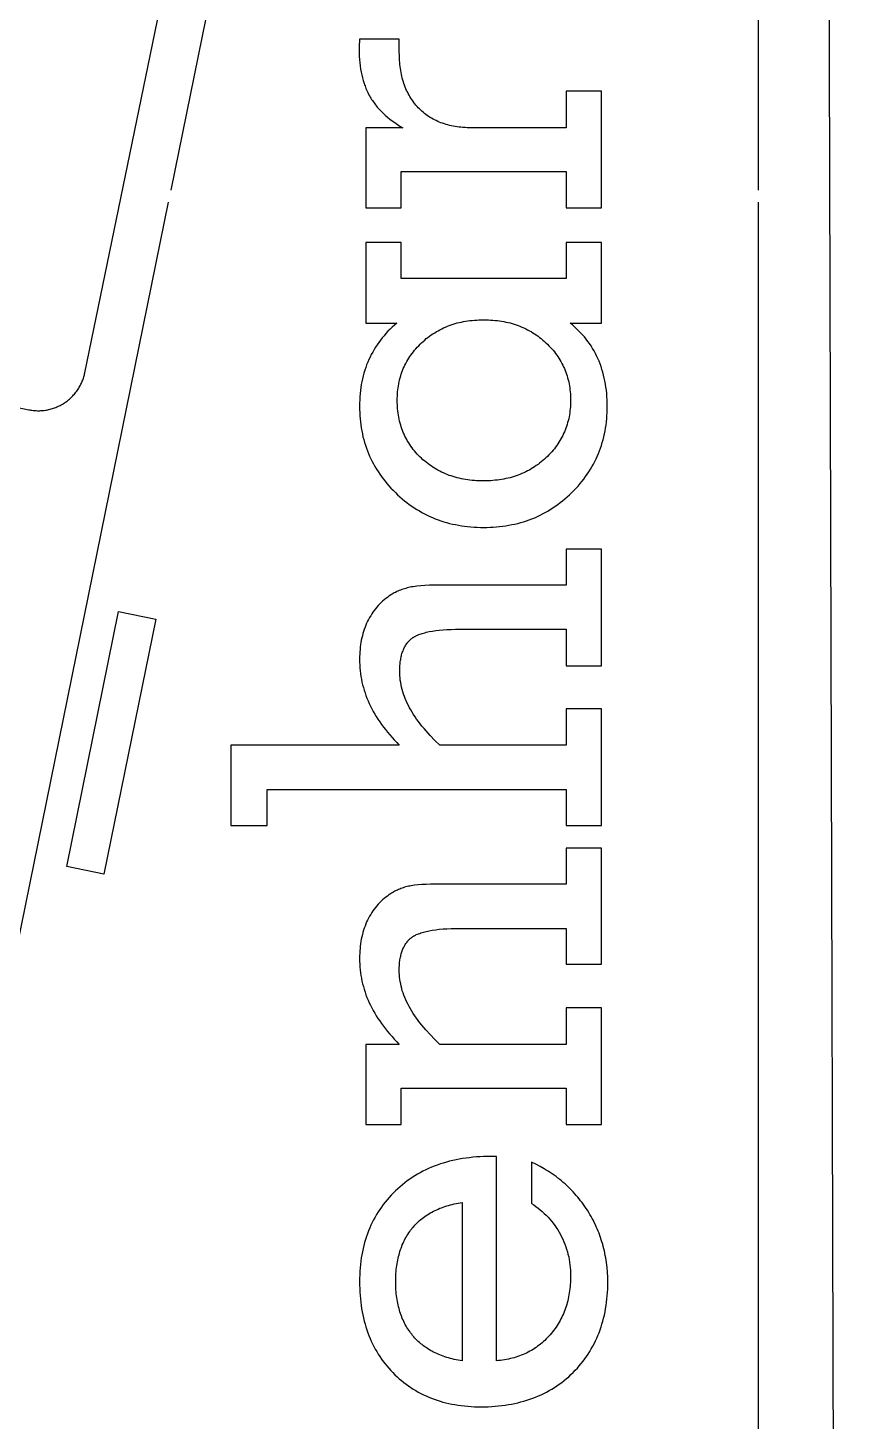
# Model space of a CAD drawing. Extents: x -2485 to -2143, y -68 to 535.
# Drawn here: x -2211.4 to -2142.6, y 238.8 to 356.3 of the extents above; entities that cross this region are included whole.
import ezdxf

# ---------------------------------------------------------------- set-up
doc = ezdxf.new("R2010")
doc.units = 0
doc.layers.add('Contorno', color=5, linetype='Continuous', true_color=0x0000ff)
doc.layers.add('Linha', color=1, linetype='Continuous')

msp = doc.modelspace()

# ---------------------------------------------------------------- linework, layer by layer
at = {"color": 7}
msp.add_lwpolyline([(-2482.28, 531.65), (-2146.82, 534.7, -0.416045), (-2144.29, 532.21), (-2142.6, -62.53, -0.412384), (-2145.07, -65.04), (-2480.54, -68.09, -0.416045), (-2483.06, -65.6), (-2484.75, 529.14, -0.412384)], format="xyb", close=True, dxfattribs=at)
at = {"layer": 'Contorno'}
for points in [[(-2149.75, 342.64), (-2149.76, 527.79)], [(-2168.05, 496.3), (-2199.35, 342.64)], [(-2216.28, 325.15), (-2211.32, 324.12), (-2211.23, 324.11), (-2211.14, 324.09), (-2211.06, 324.08), (-2210.96, 324.07), (-2210.87, 324.06), (-2210.78, 324.05), (-2210.69, 324.05), (-2210.59, 324.04), (-2210.5, 324.04), (-2210.4, 324.04), (-2210.31, 324.05), (-2210.21, 324.05), (-2210.11, 324.06), (-2210.02, 324.07), (-2209.92, 324.09), (-2209.82, 324.1), (-2209.72, 324.12), (-2209.63, 324.14), (-2209.53, 324.16), (-2209.43, 324.19), (-2209.33, 324.22), (-2209.24, 324.25), (-2209.14, 324.28), (-2209.04, 324.32), (-2208.95, 324.36), (-2208.86, 324.4), (-2208.76, 324.44), (-2208.67, 324.49), (-2208.58, 324.54), (-2208.49, 324.59), (-2208.4, 324.64), (-2208.31, 324.7), (-2208.23, 324.76), (-2208.14, 324.82), (-2208.06, 324.88), (-2207.98, 324.95), (-2207.9, 325.01), (-2207.82, 325.08), (-2207.75, 325.15), (-2207.68, 325.22), (-2207.6, 325.3), (-2207.54, 325.37), (-2207.47, 325.45), (-2207.4, 325.53), (-2207.34, 325.6), (-2207.28, 325.68), (-2207.22, 325.77), (-2207.17, 325.85), (-2207.11, 325.93), (-2207.06, 326.02), (-2207.01, 326.1), (-2206.97, 326.19), (-2206.92, 326.27), (-2206.88, 326.36), (-2206.84, 326.45), (-2206.81, 326.53), (-2206.77, 326.62), (-2206.74, 326.71), (-2206.71, 326.8), (-2206.68, 326.89), (-2206.66, 326.97), (-2206.63, 327.06), (-2206.61, 327.15), (-2206.6, 327.23), (-2198.78, 365.18)], [(-2199.55, 341.64), (-2229.36, 195.27)], [(-2149.74, 195.27), (-2149.75, 341.64)]]:
    msp.add_lwpolyline(points, dxfattribs=at)
msp.add_lwpolyline([(-2208.12, 285.6), (-2203.74, 307.11), (-2200.6, 306.47), (-2204.98, 284.96)], close=True, dxfattribs=at)
at = {"layer": 'Linha'}
for points in [[(-2183.42, 355.19), (-2183.43, 354.93), (-2183.45, 354.67), (-2183.45, 354.58), (-2183.45, 354.5), (-2183.45, 354.21), (-2183.44, 353.93), (-2183.42, 353.65), (-2183.4, 353.38), (-2183.37, 353.12), (-2183.33, 352.86), (-2183.28, 352.6), (-2183.23, 352.36), (-2183.17, 352.12), (-2183.11, 351.88), (-2183.03, 351.65), (-2182.99, 351.54), (-2182.95, 351.43), (-2182.91, 351.32), (-2182.87, 351.21), (-2182.82, 351.1), (-2182.77, 351), (-2182.72, 350.89), (-2182.67, 350.79), (-2182.62, 350.69), (-2182.56, 350.59), (-2182.51, 350.49), (-2182.45, 350.39), (-2182.39, 350.3), (-2182.32, 350.2), (-2182.26, 350.11), (-2182.19, 350.01), (-2182.12, 349.92), (-2182.05, 349.83), (-2181.98, 349.74), (-2181.91, 349.65), (-2181.83, 349.56), (-2181.75, 349.47), (-2181.67, 349.39), (-2181.59, 349.3), (-2181.42, 349.13), (-2181.24, 348.96), (-2181.05, 348.8), (-2180.86, 348.64), (-2180.65, 348.49), (-2180.44, 348.34), (-2180.22, 348.19), (-2180, 348.05), (-2179.76, 347.91), (-2182.88, 347.91), (-2182.88, 341.14), (-2179.89, 341.14), (-2179.89, 344.22), (-2165.98, 344.22), (-2165.98, 341.14), (-2162.99, 341.14), (-2162.99, 350.98), (-2165.98, 350.98), (-2165.98, 347.91), (-2173.98, 347.91), (-2174.15, 347.91), (-2174.33, 347.91), (-2174.5, 347.92), (-2174.68, 347.93), (-2174.85, 347.95), (-2175.01, 347.97), (-2175.18, 347.99), (-2175.34, 348.01), (-2175.5, 348.04), (-2175.65, 348.07), (-2175.81, 348.11), (-2175.96, 348.15), (-2176.11, 348.19), (-2176.25, 348.23), (-2176.4, 348.28), (-2176.54, 348.33), (-2176.68, 348.39), (-2176.81, 348.44), (-2176.95, 348.51), (-2177.08, 348.57), (-2177.21, 348.64), (-2177.33, 348.71), (-2177.46, 348.78), (-2177.58, 348.86), (-2177.7, 348.94), (-2177.81, 349.03), (-2177.93, 349.12), (-2178.04, 349.21), (-2178.15, 349.3), (-2178.25, 349.4), (-2178.36, 349.5), (-2178.46, 349.6), (-2178.56, 349.71), (-2178.65, 349.82), (-2178.75, 349.93), (-2178.83, 350.05), (-2178.92, 350.17), (-2179, 350.29), (-2179.08, 350.41), (-2179.16, 350.54), (-2179.23, 350.66), (-2179.3, 350.79), (-2179.37, 350.93), (-2179.44, 351.06), (-2179.5, 351.2), (-2179.55, 351.34), (-2179.61, 351.49), (-2179.66, 351.63), (-2179.71, 351.78), (-2179.75, 351.93), (-2179.8, 352.09), (-2179.84, 352.25), (-2179.87, 352.41), (-2179.9, 352.57), (-2179.93, 352.73), (-2179.96, 352.9), (-2179.98, 353.07), (-2180, 353.24), (-2180.02, 353.42), (-2180.04, 353.59), (-2180.05, 353.78), (-2180.05, 353.96), (-2180.06, 354.33), (-2180.06, 355.37), (-2183.41, 355.37), (-2183.41, 355.29)], [(-2172.66, 314.2), (-2172.39, 314.21), (-2172.12, 314.22), (-2171.85, 314.24), (-2171.59, 314.27), (-2171.33, 314.3), (-2171.07, 314.34), (-2170.81, 314.38), (-2170.56, 314.43), (-2170.31, 314.48), (-2170.06, 314.54), (-2169.81, 314.61), (-2169.57, 314.68), (-2169.33, 314.76), (-2169.1, 314.84), (-2168.86, 314.93), (-2168.63, 315.02), (-2168.4, 315.12), (-2168.18, 315.23), (-2167.96, 315.34), (-2167.74, 315.46), (-2167.52, 315.58), (-2167.31, 315.71), (-2167.09, 315.85), (-2166.89, 315.99), (-2166.68, 316.13), (-2166.48, 316.29), (-2166.28, 316.44), (-2166.08, 316.61), (-2165.89, 316.78), (-2165.69, 316.95), (-2165.5, 317.13), (-2165.32, 317.32), (-2165.14, 317.5), (-2164.97, 317.69), (-2164.8, 317.89), (-2164.64, 318.08), (-2164.49, 318.28), (-2164.34, 318.48), (-2164.19, 318.69), (-2164.05, 318.9), (-2163.92, 319.1), (-2163.8, 319.32), (-2163.68, 319.53), (-2163.56, 319.75), (-2163.45, 319.97), (-2163.35, 320.19), (-2163.25, 320.42), (-2163.16, 320.65), (-2163.08, 320.88), (-2163, 321.12), (-2162.93, 321.35), (-2162.86, 321.59), (-2162.8, 321.84), (-2162.74, 322.08), (-2162.69, 322.33), (-2162.65, 322.58), (-2162.61, 322.83), (-2162.58, 323.09), (-2162.55, 323.35), (-2162.53, 323.61), (-2162.52, 323.88), (-2162.51, 324.14), (-2162.5, 324.42), (-2162.51, 324.69), (-2162.52, 324.97), (-2162.53, 325.24), (-2162.55, 325.51), (-2162.58, 325.77), (-2162.62, 326.04), (-2162.66, 326.29), (-2162.7, 326.55), (-2162.76, 326.8), (-2162.82, 327.04), (-2162.88, 327.28), (-2162.95, 327.52), (-2163.03, 327.76), (-2163.11, 327.99), (-2163.2, 328.22), (-2163.3, 328.44), (-2163.4, 328.66), (-2163.51, 328.88), (-2163.62, 329.09), (-2163.74, 329.3), (-2163.87, 329.5), (-2164, 329.7), (-2164.14, 329.89), (-2164.28, 330.08), (-2164.43, 330.27), (-2164.59, 330.45), (-2164.75, 330.62), (-2164.92, 330.79), (-2165.09, 330.96), (-2165.27, 331.12), (-2165.45, 331.28), (-2165.64, 331.43), (-2162.99, 331.43), (-2162.99, 338.22), (-2165.98, 338.22), (-2165.98, 335.19), (-2179.89, 335.19), (-2179.89, 338.22), (-2182.88, 338.22), (-2182.88, 331.43), (-2180.27, 331.43), (-2180.47, 331.26), (-2180.65, 331.09), (-2180.83, 330.92), (-2181.01, 330.74), (-2181.18, 330.56), (-2181.34, 330.37), (-2181.5, 330.19), (-2181.65, 329.99), (-2181.79, 329.8), (-2181.93, 329.6), (-2182.06, 329.4), (-2182.18, 329.2), (-2182.3, 328.99), (-2182.42, 328.78), (-2182.52, 328.57), (-2182.63, 328.35), (-2182.72, 328.13), (-2182.81, 327.9), (-2182.89, 327.68), (-2182.97, 327.45), (-2183.04, 327.21), (-2183.1, 326.98), (-2183.16, 326.73), (-2183.21, 326.49), (-2183.26, 326.24), (-2183.3, 325.99), (-2183.33, 325.74), (-2183.36, 325.48), (-2183.38, 325.22), (-2183.4, 324.95), (-2183.41, 324.69), (-2183.41, 324.42), (-2183.41, 324.15), (-2183.4, 323.88), (-2183.38, 323.62), (-2183.36, 323.36), (-2183.34, 323.1), (-2183.3, 322.84), (-2183.27, 322.59), (-2183.22, 322.34), (-2183.17, 322.09), (-2183.12, 321.85), (-2183.05, 321.6), (-2182.99, 321.36), (-2182.91, 321.13), (-2182.83, 320.89), (-2182.75, 320.66), (-2182.66, 320.43), (-2182.56, 320.21), (-2182.45, 319.99), (-2182.35, 319.76), (-2182.23, 319.55), (-2182.11, 319.33), (-2181.98, 319.12), (-2181.85, 318.91), (-2181.71, 318.7), (-2181.57, 318.5), (-2181.42, 318.3), (-2181.26, 318.1), (-2181.1, 317.9), (-2180.93, 317.71), (-2180.76, 317.52), (-2180.58, 317.33), (-2180.39, 317.14), (-2180.2, 316.96), (-2180.01, 316.79), (-2179.81, 316.62), (-2179.61, 316.45), (-2179.41, 316.29), (-2179.21, 316.14), (-2179, 315.99), (-2178.79, 315.85), (-2178.58, 315.72), (-2178.36, 315.59), (-2178.15, 315.46), (-2177.92, 315.35), (-2177.7, 315.23), (-2177.48, 315.13), (-2177.25, 315.03), (-2177.02, 314.93), (-2176.78, 314.84), (-2176.54, 314.76), (-2176.3, 314.68), (-2176.06, 314.61), (-2175.82, 314.54), (-2175.57, 314.48), (-2175.32, 314.43), (-2175.06, 314.38), (-2174.81, 314.34), (-2174.55, 314.3), (-2174.29, 314.27), (-2174.02, 314.24), (-2173.75, 314.22), (-2173.48, 314.21), (-2173.21, 314.2), (-2172.94, 314.2)], [(-2173.14, 318.12), (-2173.33, 318.13), (-2173.53, 318.13), (-2173.72, 318.15), (-2173.91, 318.16), (-2174.1, 318.18), (-2174.28, 318.21), (-2174.47, 318.24), (-2174.65, 318.27), (-2174.82, 318.3), (-2175, 318.34), (-2175.18, 318.39), (-2175.35, 318.43), (-2175.52, 318.48), (-2175.68, 318.54), (-2175.85, 318.59), (-2176.01, 318.66), (-2176.17, 318.72), (-2176.33, 318.79), (-2176.49, 318.86), (-2176.64, 318.94), (-2176.79, 319.02), (-2176.94, 319.1), (-2177.09, 319.19), (-2177.23, 319.28), (-2177.38, 319.38), (-2177.52, 319.48), (-2177.65, 319.58), (-2177.79, 319.69), (-2177.92, 319.8), (-2178.06, 319.91), (-2178.18, 320.03), (-2178.31, 320.15), (-2178.43, 320.27), (-2178.55, 320.39), (-2178.66, 320.52), (-2178.77, 320.65), (-2178.88, 320.78), (-2178.98, 320.91), (-2179.08, 321.05), (-2179.17, 321.19), (-2179.26, 321.32), (-2179.35, 321.47), (-2179.43, 321.61), (-2179.51, 321.76), (-2179.58, 321.9), (-2179.65, 322.05), (-2179.72, 322.2), (-2179.78, 322.36), (-2179.84, 322.52), (-2179.89, 322.67), (-2179.94, 322.83), (-2179.99, 323), (-2180.03, 323.16), (-2180.07, 323.33), (-2180.1, 323.5), (-2180.13, 323.67), (-2180.16, 323.84), (-2180.18, 324.02), (-2180.2, 324.19), (-2180.21, 324.37), (-2180.22, 324.55), (-2180.23, 324.74), (-2180.23, 324.92), (-2180.23, 325.1), (-2180.22, 325.28), (-2180.21, 325.46), (-2180.2, 325.64), (-2180.18, 325.81), (-2180.16, 325.98), (-2180.13, 326.15), (-2180.1, 326.32), (-2180.07, 326.48), (-2180.03, 326.65), (-2179.99, 326.81), (-2179.94, 326.97), (-2179.89, 327.12), (-2179.84, 327.28), (-2179.78, 327.44), (-2179.72, 327.59), (-2179.65, 327.74), (-2179.58, 327.89), (-2179.51, 328.03), (-2179.43, 328.18), (-2179.34, 328.32), (-2179.26, 328.46), (-2179.17, 328.6), (-2179.07, 328.74), (-2178.97, 328.87), (-2178.87, 329.01), (-2178.77, 329.14), (-2178.66, 329.27), (-2178.54, 329.4), (-2178.42, 329.52), (-2178.3, 329.65), (-2178.17, 329.77), (-2178.04, 329.89), (-2177.91, 330), (-2177.78, 330.12), (-2177.64, 330.22), (-2177.5, 330.33), (-2177.36, 330.43), (-2177.22, 330.52), (-2177.07, 330.62), (-2176.93, 330.71), (-2176.78, 330.79), (-2176.63, 330.87), (-2176.47, 330.95), (-2176.32, 331.02), (-2176.16, 331.09), (-2176, 331.16), (-2175.84, 331.22), (-2175.67, 331.28), (-2175.5, 331.34), (-2175.34, 331.39), (-2175.16, 331.44), (-2174.99, 331.48), (-2174.81, 331.52), (-2174.64, 331.56), (-2174.46, 331.59), (-2174.27, 331.62), (-2174.09, 331.64), (-2173.9, 331.66), (-2173.71, 331.68), (-2173.52, 331.69), (-2173.33, 331.7), (-2173.13, 331.71), (-2172.94, 331.71), (-2172.74, 331.71), (-2172.54, 331.7), (-2172.35, 331.69), (-2172.16, 331.68), (-2171.97, 331.66), (-2171.78, 331.64), (-2171.6, 331.62), (-2171.42, 331.59), (-2171.23, 331.56), (-2171.06, 331.52), (-2170.88, 331.48), (-2170.71, 331.44), (-2170.53, 331.39), (-2170.36, 331.34), (-2170.2, 331.28), (-2170.03, 331.22), (-2169.87, 331.16), (-2169.71, 331.09), (-2169.55, 331.02), (-2169.39, 330.95), (-2169.24, 330.87), (-2169.08, 330.79), (-2168.93, 330.71), (-2168.79, 330.62), (-2168.64, 330.52), (-2168.5, 330.43), (-2168.35, 330.33), (-2168.21, 330.22), (-2168.08, 330.12), (-2167.94, 330), (-2167.81, 329.89), (-2167.68, 329.77), (-2167.55, 329.65), (-2167.43, 329.52), (-2167.31, 329.4), (-2167.19, 329.27), (-2167.08, 329.14), (-2166.97, 329.01), (-2166.87, 328.87), (-2166.77, 328.74), (-2166.67, 328.6), (-2166.58, 328.46), (-2166.5, 328.32), (-2166.41, 328.18), (-2166.33, 328.03), (-2166.26, 327.89), (-2166.19, 327.74), (-2166.12, 327.59), (-2166.06, 327.44), (-2166, 327.28), (-2165.94, 327.12), (-2165.89, 326.97), (-2165.85, 326.81), (-2165.8, 326.65), (-2165.76, 326.48), (-2165.73, 326.32), (-2165.7, 326.15), (-2165.67, 325.98), (-2165.65, 325.81), (-2165.63, 325.64), (-2165.62, 325.46), (-2165.61, 325.28), (-2165.6, 325.1), (-2165.6, 324.92), (-2165.6, 324.74), (-2165.61, 324.56), (-2165.62, 324.39), (-2165.63, 324.21), (-2165.65, 324.04), (-2165.67, 323.87), (-2165.7, 323.7), (-2165.73, 323.53), (-2165.76, 323.37), (-2165.8, 323.2), (-2165.85, 323.04), (-2165.89, 322.88), (-2165.94, 322.72), (-2166, 322.56), (-2166.06, 322.41), (-2166.12, 322.26), (-2166.19, 322.11), (-2166.26, 321.96), (-2166.33, 321.81), (-2166.41, 321.67), (-2166.5, 321.52), (-2166.58, 321.38), (-2166.67, 321.24), (-2166.77, 321.1), (-2166.87, 320.97), (-2166.97, 320.83), (-2167.08, 320.7), (-2167.19, 320.57), (-2167.31, 320.44), (-2167.43, 320.32), (-2167.55, 320.19), (-2167.68, 320.07), (-2167.81, 319.95), (-2167.94, 319.83), (-2168.08, 319.72), (-2168.21, 319.61), (-2168.35, 319.51), (-2168.5, 319.41), (-2168.64, 319.31), (-2168.79, 319.22), (-2168.93, 319.13), (-2169.08, 319.04), (-2169.24, 318.96), (-2169.39, 318.88), (-2169.55, 318.81), (-2169.71, 318.74), (-2169.87, 318.67), (-2170.03, 318.61), (-2170.2, 318.55), (-2170.36, 318.49), (-2170.53, 318.44), (-2170.71, 318.39), (-2170.88, 318.35), (-2171.06, 318.31), (-2171.23, 318.27), (-2171.42, 318.24), (-2171.6, 318.21), (-2171.78, 318.19), (-2171.97, 318.17), (-2172.16, 318.15), (-2172.35, 318.14), (-2172.54, 318.13), (-2172.74, 318.12), (-2172.94, 318.12)], [(-2165.98, 298.91), (-2165.98, 295.83), (-2176.63, 295.83), (-2177.05, 296.24), (-2177.44, 296.64), (-2177.8, 297.04), (-2177.97, 297.24), (-2178.14, 297.44), (-2178.29, 297.64), (-2178.44, 297.83), (-2178.59, 298.03), (-2178.72, 298.22), (-2178.85, 298.42), (-2178.97, 298.61), (-2179.08, 298.8), (-2179.19, 298.99), (-2179.29, 299.18), (-2179.39, 299.38), (-2179.47, 299.57), (-2179.55, 299.76), (-2179.63, 299.95), (-2179.7, 300.14), (-2179.76, 300.34), (-2179.81, 300.53), (-2179.86, 300.72), (-2179.9, 300.92), (-2179.94, 301.11), (-2179.97, 301.31), (-2179.99, 301.5), (-2180.01, 301.7), (-2180.01, 301.89), (-2180.02, 302.09), (-2180.01, 302.32), (-2180.01, 302.44), (-2180, 302.55), (-2179.99, 302.66), (-2179.98, 302.77), (-2179.97, 302.87), (-2179.96, 302.97), (-2179.94, 303.07), (-2179.92, 303.17), (-2179.9, 303.27), (-2179.88, 303.36), (-2179.86, 303.46), (-2179.83, 303.55), (-2179.8, 303.64), (-2179.77, 303.72), (-2179.74, 303.8), (-2179.71, 303.89), (-2179.67, 303.97), (-2179.64, 304.04), (-2179.6, 304.12), (-2179.56, 304.19), (-2179.51, 304.26), (-2179.47, 304.33), (-2179.42, 304.4), (-2179.4, 304.43), (-2179.37, 304.46), (-2179.35, 304.49), (-2179.32, 304.52), (-2179.3, 304.55), (-2179.27, 304.58), (-2179.24, 304.61), (-2179.22, 304.64), (-2179.19, 304.67), (-2179.16, 304.7), (-2179.13, 304.72), (-2179.1, 304.75), (-2179.07, 304.78), (-2179.04, 304.8), (-2179.01, 304.83), (-2178.98, 304.85), (-2178.95, 304.88), (-2178.91, 304.9), (-2178.88, 304.92), (-2178.84, 304.95), (-2178.8, 304.97), (-2178.77, 304.99), (-2178.73, 305.01), (-2178.69, 305.03), (-2178.64, 305.06), (-2178.6, 305.08), (-2178.51, 305.12), (-2178.42, 305.16), (-2178.32, 305.19), (-2178.22, 305.23), (-2178.12, 305.26), (-2178.01, 305.29), (-2177.89, 305.32), (-2177.78, 305.35), (-2177.65, 305.38), (-2177.53, 305.41), (-2177.26, 305.45), (-2176.98, 305.49), (-2176.68, 305.53), (-2176.36, 305.56), (-2176.03, 305.58), (-2175.68, 305.6), (-2175.31, 305.61), (-2174.93, 305.61), (-2165.98, 305.61), (-2165.98, 302.51), (-2162.99, 302.51), (-2162.99, 312.37), (-2165.98, 312.37), (-2165.98, 309.34), (-2176.67, 309.34), (-2177.1, 309.34), (-2177.51, 309.32), (-2177.9, 309.31), (-2178.25, 309.28), (-2178.58, 309.24), (-2178.73, 309.22), (-2178.88, 309.2), (-2179.02, 309.18), (-2179.15, 309.15), (-2179.27, 309.13), (-2179.39, 309.1), (-2179.51, 309.06), (-2179.62, 309.03), (-2179.73, 308.99), (-2179.84, 308.95), (-2179.95, 308.91), (-2180.06, 308.87), (-2180.17, 308.82), (-2180.27, 308.78), (-2180.37, 308.72), (-2180.48, 308.67), (-2180.58, 308.62), (-2180.67, 308.56), (-2180.77, 308.5), (-2180.87, 308.43), (-2180.96, 308.37), (-2181.06, 308.3), (-2181.2, 308.19), (-2181.33, 308.08), (-2181.47, 307.97), (-2181.6, 307.85), (-2181.72, 307.72), (-2181.84, 307.6), (-2181.96, 307.47), (-2182.07, 307.33), (-2182.17, 307.19), (-2182.28, 307.05), (-2182.38, 306.9), (-2182.47, 306.75), (-2182.56, 306.6), (-2182.65, 306.44), (-2182.73, 306.28), (-2182.81, 306.12), (-2182.88, 305.95), (-2182.95, 305.78), (-2183.01, 305.6), (-2183.07, 305.43), (-2183.12, 305.25), (-2183.17, 305.06), (-2183.22, 304.88), (-2183.26, 304.69), (-2183.29, 304.5), (-2183.33, 304.31), (-2183.35, 304.11), (-2183.37, 303.91), (-2183.39, 303.71), (-2183.4, 303.5), (-2183.41, 303.3), (-2183.41, 303.09), (-2183.41, 302.84), (-2183.4, 302.6), (-2183.38, 302.35), (-2183.36, 302.11), (-2183.33, 301.87), (-2183.3, 301.63), (-2183.25, 301.4), (-2183.21, 301.16), (-2183.15, 300.93), (-2183.09, 300.7), (-2183.02, 300.47), (-2182.95, 300.24), (-2182.87, 300.01), (-2182.79, 299.79), (-2182.69, 299.56), (-2182.59, 299.34), (-2182.49, 299.12), (-2182.38, 298.9), (-2182.26, 298.68), (-2182.13, 298.46), (-2182, 298.24), (-2181.86, 298.02), (-2181.71, 297.8), (-2181.55, 297.58), (-2181.39, 297.36), (-2181.22, 297.14), (-2181.05, 296.92), (-2180.86, 296.71), (-2180.67, 296.49), (-2180.48, 296.27), (-2180.27, 296.05), (-2180.06, 295.83), (-2194.27, 295.83), (-2194.27, 289.05), (-2191.21, 289.05), (-2191.21, 292.1), (-2165.98, 292.1), (-2165.98, 289.05), (-2162.99, 289.05), (-2162.99, 298.91)], [(-2177.03, 284.11), (-2177.42, 284.11), (-2177.8, 284.09), (-2178.14, 284.08), (-2178.47, 284.05), (-2178.76, 284.02), (-2178.9, 284), (-2179.04, 283.98), (-2179.16, 283.95), (-2179.28, 283.93), (-2179.4, 283.9), (-2179.51, 283.88), (-2179.61, 283.85), (-2179.72, 283.81), (-2179.82, 283.78), (-2179.92, 283.74), (-2180.02, 283.7), (-2180.12, 283.66), (-2180.22, 283.61), (-2180.32, 283.57), (-2180.42, 283.52), (-2180.51, 283.47), (-2180.61, 283.41), (-2180.7, 283.36), (-2180.79, 283.3), (-2180.88, 283.24), (-2180.97, 283.18), (-2181.06, 283.11), (-2181.2, 283), (-2181.33, 282.89), (-2181.47, 282.78), (-2181.6, 282.66), (-2181.72, 282.53), (-2181.84, 282.41), (-2181.96, 282.27), (-2182.07, 282.14), (-2182.17, 282), (-2182.28, 281.86), (-2182.38, 281.71), (-2182.47, 281.56), (-2182.56, 281.41), (-2182.65, 281.25), (-2182.73, 281.08), (-2182.81, 280.92), (-2182.88, 280.75), (-2182.95, 280.58), (-2183.01, 280.4), (-2183.07, 280.22), (-2183.12, 280.04), (-2183.17, 279.86), (-2183.22, 279.67), (-2183.26, 279.48), (-2183.29, 279.29), (-2183.33, 279.09), (-2183.35, 278.89), (-2183.37, 278.69), (-2183.39, 278.48), (-2183.4, 278.28), (-2183.41, 278.07), (-2183.41, 277.85), (-2183.41, 277.61), (-2183.4, 277.36), (-2183.38, 277.12), (-2183.36, 276.88), (-2183.33, 276.64), (-2183.3, 276.4), (-2183.25, 276.17), (-2183.21, 275.93), (-2183.15, 275.7), (-2183.09, 275.47), (-2183.02, 275.24), (-2182.95, 275.01), (-2182.87, 274.78), (-2182.79, 274.56), (-2182.69, 274.33), (-2182.59, 274.11), (-2182.49, 273.89), (-2182.38, 273.67), (-2182.26, 273.45), (-2182.13, 273.23), (-2182, 273.01), (-2181.86, 272.79), (-2181.71, 272.57), (-2181.55, 272.35), (-2181.39, 272.13), (-2181.22, 271.91), (-2181.05, 271.69), (-2180.86, 271.47), (-2180.67, 271.26), (-2180.48, 271.04), (-2180.27, 270.82), (-2180.06, 270.6), (-2182.88, 270.6), (-2182.88, 263.84), (-2179.89, 263.84), (-2179.89, 266.91), (-2165.98, 266.91), (-2165.98, 263.84), (-2162.99, 263.84), (-2162.99, 273.68), (-2165.98, 273.68), (-2165.98, 270.6), (-2176.63, 270.6), (-2177.05, 271.01), (-2177.45, 271.42), (-2177.82, 271.83), (-2177.99, 272.03), (-2178.15, 272.22), (-2178.31, 272.42), (-2178.47, 272.62), (-2178.61, 272.82), (-2178.75, 273.01), (-2178.88, 273.21), (-2179, 273.4), (-2179.11, 273.59), (-2179.22, 273.78), (-2179.32, 273.97), (-2179.42, 274.17), (-2179.51, 274.36), (-2179.59, 274.55), (-2179.66, 274.74), (-2179.73, 274.93), (-2179.8, 275.12), (-2179.85, 275.31), (-2179.9, 275.51), (-2179.94, 275.7), (-2179.98, 275.89), (-2180.01, 276.08), (-2180.03, 276.28), (-2180.05, 276.47), (-2180.06, 276.66), (-2180.06, 276.86), (-2180.06, 277.09), (-2180.05, 277.21), (-2180.04, 277.32), (-2180.04, 277.43), (-2180.03, 277.53), (-2180.01, 277.64), (-2180, 277.74), (-2179.98, 277.84), (-2179.96, 277.94), (-2179.94, 278.04), (-2179.92, 278.13), (-2179.9, 278.23), (-2179.87, 278.32), (-2179.84, 278.4), (-2179.81, 278.49), (-2179.78, 278.57), (-2179.75, 278.66), (-2179.71, 278.73), (-2179.67, 278.81), (-2179.63, 278.89), (-2179.59, 278.96), (-2179.55, 279.03), (-2179.5, 279.1), (-2179.45, 279.17), (-2179.43, 279.2), (-2179.4, 279.23), (-2179.38, 279.26), (-2179.35, 279.29), (-2179.32, 279.32), (-2179.3, 279.35), (-2179.27, 279.38), (-2179.24, 279.41), (-2179.21, 279.44), (-2179.18, 279.47), (-2179.16, 279.49), (-2179.13, 279.52), (-2179.09, 279.55), (-2179.06, 279.57), (-2179.03, 279.6), (-2179, 279.62), (-2178.97, 279.65), (-2178.93, 279.67), (-2178.9, 279.69), (-2178.86, 279.72), (-2178.82, 279.74), (-2178.78, 279.76), (-2178.74, 279.78), (-2178.7, 279.8), (-2178.62, 279.85), (-2178.53, 279.89), (-2178.43, 279.92), (-2178.33, 279.96), (-2178.23, 280), (-2178.13, 280.03), (-2178.02, 280.06), (-2177.9, 280.09), (-2177.78, 280.12), (-2177.66, 280.15), (-2177.53, 280.18), (-2177.27, 280.22), (-2176.98, 280.26), (-2176.68, 280.3), (-2176.36, 280.33), (-2176.03, 280.35), (-2175.68, 280.36), (-2175.31, 280.37), (-2174.93, 280.38), (-2165.98, 280.38), (-2165.98, 277.35), (-2162.99, 277.35), (-2162.99, 287.14), (-2165.98, 287.14), (-2165.98, 284.11)], [(-2172.85, 240.03), (-2172.55, 240.04), (-2172.26, 240.05), (-2171.97, 240.07), (-2171.68, 240.1), (-2171.4, 240.13), (-2171.12, 240.17), (-2170.85, 240.21), (-2170.58, 240.26), (-2170.31, 240.31), (-2170.05, 240.37), (-2169.79, 240.44), (-2169.54, 240.51), (-2169.28, 240.58), (-2169.04, 240.66), (-2168.79, 240.75), (-2168.55, 240.85), (-2168.31, 240.94), (-2168.08, 241.05), (-2167.85, 241.16), (-2167.63, 241.27), (-2167.4, 241.4), (-2167.19, 241.52), (-2166.97, 241.66), (-2166.76, 241.79), (-2166.55, 241.94), (-2166.35, 242.09), (-2166.15, 242.24), (-2165.95, 242.41), (-2165.76, 242.57), (-2165.57, 242.74), (-2165.39, 242.92), (-2165.21, 243.11), (-2165.03, 243.29), (-2164.87, 243.48), (-2164.7, 243.67), (-2164.55, 243.87), (-2164.39, 244.07), (-2164.25, 244.28), (-2164.11, 244.48), (-2163.97, 244.7), (-2163.85, 244.91), (-2163.72, 245.13), (-2163.61, 245.35), (-2163.49, 245.58), (-2163.39, 245.81), (-2163.29, 246.04), (-2163.19, 246.28), (-2163.11, 246.52), (-2163.02, 246.76), (-2162.95, 247.01), (-2162.87, 247.26), (-2162.81, 247.51), (-2162.75, 247.77), (-2162.69, 248.03), (-2162.65, 248.3), (-2162.6, 248.56), (-2162.57, 248.84), (-2162.53, 249.11), (-2162.51, 249.39), (-2162.49, 249.67), (-2162.47, 249.96), (-2162.47, 250.25), (-2162.46, 250.54), (-2162.47, 250.96), (-2162.49, 251.38), (-2162.52, 251.78), (-2162.57, 252.19), (-2162.6, 252.39), (-2162.63, 252.58), (-2162.67, 252.78), (-2162.7, 252.98), (-2162.75, 253.17), (-2162.79, 253.36), (-2162.84, 253.55), (-2162.89, 253.74), (-2162.95, 253.93), (-2163.01, 254.12), (-2163.07, 254.31), (-2163.13, 254.49), (-2163.2, 254.67), (-2163.27, 254.85), (-2163.35, 255.04), (-2163.43, 255.21), (-2163.51, 255.39), (-2163.6, 255.57), (-2163.68, 255.74), (-2163.78, 255.92), (-2163.87, 256.09), (-2163.97, 256.26), (-2164.07, 256.43), (-2164.18, 256.6), (-2164.29, 256.76), (-2164.4, 256.93), (-2164.51, 257.09), (-2164.63, 257.25), (-2164.75, 257.4), (-2164.87, 257.56), (-2164.99, 257.71), (-2165.12, 257.86), (-2165.25, 258), (-2165.38, 258.15), (-2165.51, 258.29), (-2165.65, 258.43), (-2165.79, 258.56), (-2165.93, 258.7), (-2166.07, 258.83), (-2166.22, 258.95), (-2166.37, 259.08), (-2166.52, 259.2), (-2166.68, 259.32), (-2166.83, 259.44), (-2166.99, 259.56), (-2167.15, 259.67), (-2167.32, 259.78), (-2167.48, 259.89), (-2167.65, 259.99), (-2167.82, 260.1), (-2168.18, 260.29), (-2168.54, 260.48), (-2168.91, 260.66), (-2168.91, 257.18), (-2168.71, 257.05), (-2168.52, 256.92), (-2168.34, 256.78), (-2168.16, 256.64), (-2167.99, 256.49), (-2167.82, 256.34), (-2167.66, 256.18), (-2167.5, 256.02), (-2167.35, 255.85), (-2167.21, 255.68), (-2167.07, 255.51), (-2166.93, 255.33), (-2166.81, 255.14), (-2166.69, 254.95), (-2166.57, 254.76), (-2166.46, 254.56), (-2166.36, 254.36), (-2166.26, 254.16), (-2166.17, 253.95), (-2166.08, 253.74), (-2166.01, 253.53), (-2165.94, 253.32), (-2165.87, 253.11), (-2165.82, 252.89), (-2165.76, 252.67), (-2165.72, 252.45), (-2165.68, 252.23), (-2165.65, 252), (-2165.63, 251.77), (-2165.61, 251.54), (-2165.6, 251.31), (-2165.6, 251.07), (-2165.6, 250.89), (-2165.61, 250.71), (-2165.62, 250.52), (-2165.63, 250.34), (-2165.64, 250.17), (-2165.66, 249.99), (-2165.68, 249.82), (-2165.71, 249.64), (-2165.74, 249.47), (-2165.77, 249.3), (-2165.8, 249.14), (-2165.84, 248.97), (-2165.89, 248.81), (-2165.93, 248.65), (-2165.98, 248.49), (-2166.03, 248.34), (-2166.09, 248.18), (-2166.15, 248.03), (-2166.21, 247.88), (-2166.28, 247.73), (-2166.34, 247.58), (-2166.42, 247.44), (-2166.49, 247.3), (-2166.57, 247.16), (-2166.66, 247.02), (-2166.74, 246.88), (-2166.83, 246.75), (-2166.92, 246.61), (-2167.02, 246.48), (-2167.12, 246.35), (-2167.22, 246.23), (-2167.33, 246.1), (-2167.44, 245.98), (-2167.55, 245.86), (-2167.66, 245.75), (-2167.78, 245.63), (-2167.89, 245.53), (-2168.01, 245.42), (-2168.14, 245.32), (-2168.26, 245.22), (-2168.39, 245.13), (-2168.51, 245.04), (-2168.64, 244.95), (-2168.77, 244.87), (-2168.91, 244.78), (-2169.05, 244.71), (-2169.18, 244.63), (-2169.32, 244.56), (-2169.47, 244.5), (-2169.61, 244.43), (-2169.76, 244.37), (-2169.91, 244.32), (-2170.06, 244.26), (-2170.21, 244.21), (-2170.37, 244.17), (-2170.52, 244.13), (-2170.68, 244.09), (-2170.84, 244.05), (-2171.01, 244.02), (-2171.17, 243.99), (-2171.34, 243.96), (-2171.51, 243.94), (-2171.68, 243.92), (-2171.86, 243.91), (-2171.86, 261.15), (-2172.32, 261.15), (-2172.63, 261.14), (-2172.94, 261.13), (-2173.25, 261.12), (-2173.55, 261.1), (-2173.84, 261.08), (-2174.14, 261.04), (-2174.42, 261.01), (-2174.71, 260.96), (-2174.99, 260.92), (-2175.27, 260.86), (-2175.54, 260.8), (-2175.81, 260.74), (-2176.08, 260.67), (-2176.34, 260.59), (-2176.59, 260.51), (-2176.85, 260.42), (-2177.1, 260.33), (-2177.34, 260.23), (-2177.59, 260.12), (-2177.82, 260.01), (-2178.06, 259.9), (-2178.29, 259.77), (-2178.52, 259.65), (-2178.74, 259.51), (-2178.96, 259.37), (-2179.17, 259.23), (-2179.38, 259.08), (-2179.59, 258.92), (-2179.79, 258.76), (-2179.99, 258.59), (-2180.19, 258.42), (-2180.38, 258.24), (-2180.57, 258.06), (-2180.75, 257.87), (-2180.92, 257.68), (-2181.09, 257.49), (-2181.25, 257.29), (-2181.41, 257.09), (-2181.56, 256.88), (-2181.71, 256.67), (-2181.84, 256.46), (-2181.98, 256.25), (-2182.1, 256.03), (-2182.23, 255.8), (-2182.34, 255.58), (-2182.45, 255.35), (-2182.55, 255.11), (-2182.65, 254.88), (-2182.74, 254.63), (-2182.83, 254.39), (-2182.91, 254.14), (-2182.98, 253.89), (-2183.05, 253.63), (-2183.11, 253.38), (-2183.17, 253.11), (-2183.22, 252.85), (-2183.27, 252.58), (-2183.3, 252.3), (-2183.34, 252.03), (-2183.36, 251.75), (-2183.38, 251.46), (-2183.4, 251.17), (-2183.41, 250.88), (-2183.41, 250.59), (-2183.41, 250.29), (-2183.4, 250), (-2183.39, 249.71), (-2183.37, 249.42), (-2183.34, 249.14), (-2183.31, 248.86), (-2183.28, 248.58), (-2183.24, 248.31), (-2183.19, 248.04), (-2183.14, 247.78), (-2183.08, 247.52), (-2183.02, 247.26), (-2182.95, 247.01), (-2182.87, 246.76), (-2182.79, 246.51), (-2182.71, 246.27), (-2182.62, 246.03), (-2182.52, 245.8), (-2182.42, 245.57), (-2182.31, 245.34), (-2182.2, 245.12), (-2182.08, 244.9), (-2181.96, 244.68), (-2181.83, 244.47), (-2181.7, 244.26), (-2181.56, 244.06), (-2181.41, 243.86), (-2181.26, 243.66), (-2181.1, 243.47), (-2180.94, 243.28), (-2180.77, 243.09), (-2180.6, 242.91), (-2180.42, 242.73), (-2180.24, 242.56), (-2180.06, 242.4), (-2179.87, 242.24), (-2179.68, 242.08), (-2179.48, 241.93), (-2179.28, 241.79), (-2179.08, 241.65), (-2178.88, 241.52), (-2178.67, 241.39), (-2178.45, 241.27), (-2178.24, 241.15), (-2178.02, 241.04), (-2177.79, 240.94), (-2177.56, 240.84), (-2177.33, 240.75), (-2177.1, 240.66), (-2176.86, 240.58), (-2176.62, 240.5), (-2176.37, 240.43), (-2176.12, 240.37), (-2175.87, 240.31), (-2175.62, 240.26), (-2175.36, 240.21), (-2175.09, 240.17), (-2174.83, 240.13), (-2174.55, 240.1), (-2174.28, 240.07), (-2174, 240.05), (-2173.72, 240.04), (-2173.44, 240.03), (-2173.15, 240.03)], [(-2175.1, 243.97), (-2175.26, 244), (-2175.42, 244.03), (-2175.58, 244.07), (-2175.74, 244.11), (-2175.89, 244.16), (-2176.05, 244.2), (-2176.2, 244.25), (-2176.34, 244.3), (-2176.49, 244.35), (-2176.63, 244.41), (-2176.77, 244.46), (-2176.9, 244.53), (-2177.04, 244.59), (-2177.17, 244.65), (-2177.3, 244.72), (-2177.42, 244.79), (-2177.55, 244.86), (-2177.67, 244.94), (-2177.79, 245.02), (-2177.9, 245.1), (-2178.02, 245.18), (-2178.13, 245.27), (-2178.24, 245.35), (-2178.34, 245.44), (-2178.45, 245.54), (-2178.55, 245.63), (-2178.65, 245.73), (-2178.74, 245.83), (-2178.84, 245.93), (-2178.93, 246.04), (-2179.01, 246.15), (-2179.1, 246.26), (-2179.18, 246.37), (-2179.26, 246.48), (-2179.34, 246.6), (-2179.41, 246.72), (-2179.48, 246.84), (-2179.55, 246.96), (-2179.62, 247.09), (-2179.68, 247.22), (-2179.74, 247.35), (-2179.8, 247.48), (-2179.85, 247.61), (-2179.9, 247.75), (-2179.95, 247.89), (-2180, 248.03), (-2180.04, 248.17), (-2180.08, 248.32), (-2180.12, 248.47), (-2180.16, 248.62), (-2180.19, 248.77), (-2180.22, 248.92), (-2180.24, 249.08), (-2180.27, 249.24), (-2180.29, 249.4), (-2180.31, 249.56), (-2180.32, 249.73), (-2180.34, 249.89), (-2180.35, 250.24), (-2180.36, 250.59), (-2180.35, 250.94), (-2180.34, 251.28), (-2180.32, 251.45), (-2180.31, 251.61), (-2180.29, 251.78), (-2180.27, 251.94), (-2180.24, 252.1), (-2180.22, 252.25), (-2180.19, 252.41), (-2180.16, 252.56), (-2180.12, 252.71), (-2180.08, 252.86), (-2180.04, 253), (-2180, 253.14), (-2179.95, 253.29), (-2179.9, 253.42), (-2179.85, 253.56), (-2179.8, 253.7), (-2179.74, 253.83), (-2179.68, 253.96), (-2179.62, 254.09), (-2179.55, 254.21), (-2179.48, 254.33), (-2179.41, 254.46), (-2179.34, 254.57), (-2179.26, 254.69), (-2179.18, 254.81), (-2179.1, 254.92), (-2179.01, 255.03), (-2178.93, 255.14), (-2178.84, 255.24), (-2178.74, 255.34), (-2178.65, 255.44), (-2178.55, 255.54), (-2178.45, 255.64), (-2178.34, 255.73), (-2178.24, 255.82), (-2178.13, 255.91), (-2178.02, 255.99), (-2177.9, 256.08), (-2177.79, 256.16), (-2177.67, 256.23), (-2177.55, 256.31), (-2177.42, 256.38), (-2177.3, 256.45), (-2177.17, 256.52), (-2177.04, 256.59), (-2176.9, 256.65), (-2176.77, 256.71), (-2176.63, 256.77), (-2176.49, 256.82), (-2176.34, 256.88), (-2176.2, 256.93), (-2176.05, 256.97), (-2175.89, 257.02), (-2175.74, 257.06), (-2175.58, 257.1), (-2175.42, 257.14), (-2175.26, 257.18), (-2175.1, 257.21), (-2174.76, 257.27), (-2174.76, 243.91)]]:
    msp.add_lwpolyline(points, close=True, dxfattribs=at)

doc.saveas('drawing.dxf')
